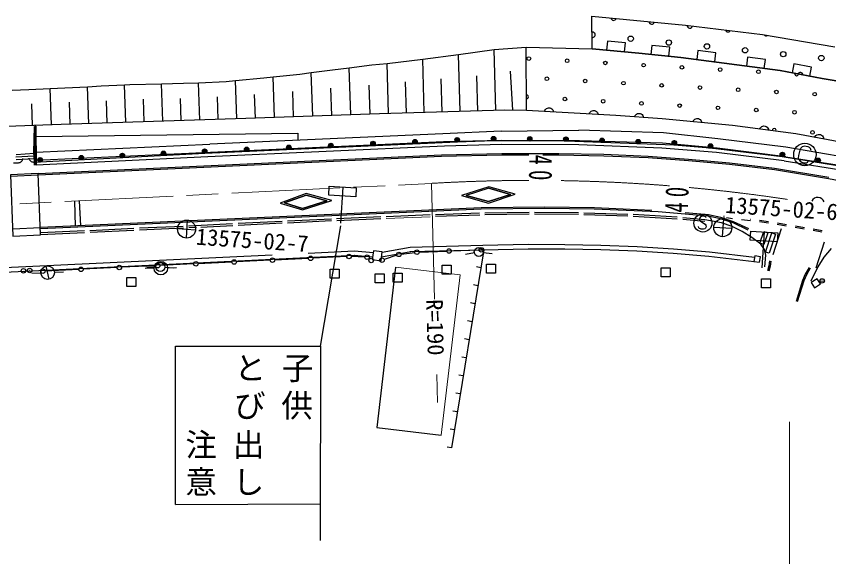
# Model space of a CAD drawing. Units: millimetres, scale not verified. Extents: x 40000 to 680000, y 20000 to 380000.
# Drawn here: x 389416 to 479367, y 270689 to 330527 of the extents above; entities that cross this region are included whole.
import ezdxf
from ezdxf.enums import TextEntityAlignment as Align

# ---------------------------------------------------------------- set-up
doc = ezdxf.new("R2010")
doc.units = ezdxf.units.MM
doc.header["$LTSCALE"] = 1000
doc.linetypes.add('CHAIN', pattern=[18.5, 12, -1.5, 3.5, -1.5])
for name, color, linetype, lineweight in [('M-BGD', 7, 'Continuous', 25), ('M-BMK', 2, 'CHAIN', 13), ('M-BMK-ROW', 30, 'Continuous', 25), ('M-BMK-SRVR', 3, 'Continuous', 25), ('M-STR-HTXT', 7, 'Continuous', 13), ('M-STR-STRC', 7, 'Continuous', 25)]:
    doc.layers.add(name, color=color, linetype=linetype, lineweight=lineweight)
doc.styles.add('ＭＳ ゴシック', font='')
doc.styles.get('ＭＳ ゴシック').set_extended_font_data('MS Gothic')

msp = doc.modelspace()

# ---------------------------------------------------------------- linework, layer by layer
at = {"layer": 'M-BGD'}
for p, q in [((453177, 326908), (453135, 330527)), ((453135, 330527), (463492, 329558)), ((463492, 329558), (472047, 328489)), ((472047, 328489), (480039, 327153)), ((438371, 326290), (442318, 326837)), ((442318, 326837), (445856, 327121)), ((442510, 320092), (442318, 326837)), ((445923, 320106), (445856, 327121)), ((445856, 327121), (453177, 326908)), ((453177, 326908), (458358, 326441)), ((458358, 326441), (453177, 326908)), ((430476, 325311), (434424, 325785)), ((434424, 325785), (438371, 326290)), ((434593, 319867), (434424, 325785)), ((438551, 319980), (438371, 326290)), ((458358, 326441), (463003, 325970)), ((463003, 325970), (458358, 326441)), ((463003, 325970), (473982, 324505)), ((473982, 324505), (463003, 325970)), ((424444, 324588), (426287, 324809)), ((426287, 324809), (428784, 325137)), ((426472, 319613), (426287, 324809)), ((428784, 325137), (430476, 325311)), ((430634, 319754), (430476, 325311)), ((417853, 323813), (420816, 324126)), ((420816, 324126), (422070, 324306)), ((422070, 324306), (424444, 324588)), ((422243, 319462), (422070, 324306)), ((440531, 320036), (440419, 323949)), ((444394, 320115), (444117, 324429)), ((473982, 324505), (478630, 323648)), ((478630, 323648), (473982, 324505)), ((398821, 322807), (401405, 322938)), ((401405, 322938), (401999, 322965)), ((401542, 318761), (401405, 322938)), ((401999, 322965), (405498, 323052)), ((405498, 323052), (407932, 323103)), ((405634, 318895), (405498, 323052)), ((407932, 323103), (409591, 323168)), ((409591, 323168), (412673, 323320)), ((409726, 319029), (409591, 323168)), ((412673, 323320), (413680, 323410)), ((413680, 323410), (416819, 323697)), ((413819, 319164), (413680, 323410)), ((416819, 323697), (417853, 323813)), ((418014, 319310), (417853, 323813)), ((432613, 319811), (432515, 323253)), ((436572, 319923), (436467, 323589)), ((478630, 323648), (483874, 322705)), ((483874, 322705), (478630, 323648)), ((388961, 322326), (390825, 322400)), ((390825, 322400), (393181, 322524)), ((393181, 322524), (394808, 322591)), ((393325, 318489), (393181, 322524)), ((394808, 322591), (397315, 322730)), ((397315, 322730), (398821, 322807)), ((397449, 318627), (397315, 322730)), ((420128, 319386), (420028, 322190)), ((424358, 319537), (424250, 322549)), ((428587, 319688), (428472, 322912)), ((399496, 318694), (399414, 321178)), ((403588, 318828), (403505, 321346)), ((407680, 318962), (407599, 321434)), ((411773, 319097), (411691, 321599)), ((415899, 319235), (415806, 321852)), ((391214, 318414), (391128, 320817)), ((395403, 318560), (395323, 321001)), ((429644, 319726), (414842, 319197)), ((443499, 320121), (429644, 319726)), ((445923, 320106), (443499, 320121)), ((455807, 319538), (445923, 320106)), ((460927, 319160), (455807, 319538)), ((394380, 318527), (381714, 318076)), ((414842, 319197), (394380, 318527)), ((468699, 318415), (460927, 319160)), ((391375, 315460), (391426, 318329)), ((391587, 318352), (391426, 318329)), ((391426, 318329), (391429, 314030)), ((391584, 317216), (420574, 317581)), ((391587, 318352), (391611, 314051)), ((420574, 317581), (420582, 316807)), ((443114, 317816), (436646, 317516)), ((443114, 317816), (451701, 317908)), ((461076, 317627), (451701, 317908)), ((467088, 316965), (461076, 317627)), ((475721, 317515), (468699, 318415)), ((391611, 314051), (391584, 317216)), ((436646, 317516), (410830, 316357)), ((436704, 316628), (410934, 315450)), ((443175, 316755), (436704, 316628)), ((442262, 316720), (438240, 316605)), ((442262, 316720), (442062, 316721)), ((442462, 316726), (442262, 316720)), ((450266, 316681), (442262, 316720)), ((451784, 316736), (443175, 316755)), ((450266, 316681), (450066, 316688)), ((462259, 316260), (450266, 316681)), ((450466, 316680), (450266, 316681)), ((460961, 316460), (451784, 316736)), ((474611, 316019), (467088, 316965)), ((480876, 316542), (475721, 317515)), ((391573, 315462), (410830, 316357)), ((438240, 316605), (410283, 315343)), ((436824, 316153), (410642, 314959)), ((443123, 316311), (436824, 316153)), ((438240, 316605), (438040, 316600)), ((438440, 316614), (438240, 316605)), ((451683, 316286), (443123, 316311)), ((460889, 315920), (451683, 316286)), ((466957, 315450), (460889, 315920)), ((466998, 315917), (460961, 316460)), ((462259, 316260), (462060, 316277)), ((466257, 315914), (462259, 316260)), ((462459, 316253), (462259, 316260)), ((466257, 315914), (466059, 315938)), ((474202, 314981), (466257, 315914)), ((466457, 315897), (466257, 315914)), ((474617, 314963), (466998, 315917)), ((481649, 314824), (474611, 316019)), ((391377, 315038), (389386, 314924)), ((391385, 315324), (389407, 315197)), ((391452, 314531), (391375, 315460)), ((410934, 315450), (391598, 314554)), ((410642, 314959), (391611, 314051)), ((391854, 313111), (436477, 315174)), ((391860, 312961), (436484, 315025)), ((410283, 315343), (392076, 314391)), ((410283, 315343), (410083, 315334)), ((410483, 315353), (410283, 315343)), ((436480, 315175), (443182, 315339)), ((436484, 315025), (443184, 315189)), ((443182, 315339), (449485, 315349)), ((443184, 315189), (446181, 315194)), ((447723, 315196), (449484, 315199)), ((449484, 315199), (454472, 315091)), ((449485, 315349), (454477, 315241)), ((454472, 315091), (459377, 314874)), ((454477, 315241), (459386, 315023)), ((459377, 314874), (463829, 314571)), ((459386, 315023), (463842, 314720)), ((474445, 314509), (466957, 315450)), ((474202, 314981), (474005, 315014)), ((482099, 313680), (474202, 314981)), ((474401, 314958), (474202, 314981)), ((474617, 314963), (481491, 313877)), ((391377, 314755), (389417, 314634)), ((391429, 314030), (391452, 314531)), ((392076, 314391), (391876, 314381)), ((463829, 314571), (468369, 314168)), ((463842, 314720), (468385, 314317)), ((468369, 314168), (473346, 313545)), ((468385, 314317), (473367, 313694)), ((474445, 314509), (481390, 313420)), ((473346, 313545), (479340, 312576)), ((473367, 313694), (479364, 312724)), ((388815, 312830), (391812, 312960)), ((479340, 312576), (490029, 310386)), ((441739, 311642), (438699, 310673)), ((441741, 311486), (439225, 310683)), ((444638, 310815), (441739, 311642)), ((444128, 310805), (441741, 311486)), ((441741, 311486), (444128, 310805)), ((421495, 310888), (418624, 309849)), ((421502, 310731), (419098, 309861)), ((419098, 309861), (421502, 310731)), ((424346, 310120), (421495, 310888)), ((423814, 310108), (421502, 310731)), ((421502, 310731), (423814, 310108)), ((438699, 310673), (441700, 309845)), ((439225, 310683), (441696, 310002)), ((441696, 310002), (439225, 310683)), ((441696, 310002), (444128, 310805)), ((444128, 310805), (441696, 310002)), ((441700, 309845), (444638, 310815)), ((395985, 307299), (395888, 310062)), ((396378, 310086), (396513, 307322)), ((418624, 309849), (421111, 309090)), ((419098, 309861), (421110, 309247)), ((421110, 309247), (419098, 309861)), ((421110, 309247), (423814, 310108)), ((423814, 310108), (421110, 309247)), ((421111, 309090), (424346, 310120)), ((440898, 309315), (392106, 307125)), ((440902, 309165), (392112, 306975)), ((440715, 308723), (435839, 308549)), ((447918, 309385), (440898, 309315)), ((447918, 309235), (440902, 309165)), ((446195, 308807), (441307, 308726)), ((446198, 308607), (441310, 308526)), ((451664, 308566), (446785, 308605)), ((451665, 308766), (446787, 308805)), ((453417, 309304), (447918, 309385)), ((453413, 309154), (447918, 309235)), ((457120, 308387), (452250, 308542)), ((457127, 308587), (452256, 308741)), ((460475, 308860), (453413, 309154)), ((459797, 309038), (453417, 309304)), ((462599, 308271), (457730, 308562)), ((466029, 308401), (460475, 308860)), ((466050, 308550), (463471, 308763)), ((467426, 308261), (466050, 308550)), ((408342, 307954), (408209, 305968)), ((418842, 307821), (413978, 307572)), ((424307, 308060), (419432, 307838)), ((424316, 307860), (419441, 307638)), ((429775, 308305), (424888, 308093)), ((429784, 308105), (424896, 307893)), ((435247, 308527), (430366, 308323)), ((440722, 308523), (435846, 308350)), ((462587, 308072), (457718, 308363)), ((465646, 307801), (463199, 308024)), ((465664, 308000), (463217, 308223)), ((467487, 307641), (465664, 308000)), ((467386, 308116), (466029, 308401)), ((468775, 307640), (467386, 308116)), ((468832, 307779), (467426, 308261)), ((468679, 307234), (467487, 307641)), ((467702, 308113), (467569, 306127)), ((467810, 308224), (467734, 308233)), ((467820, 308373), (467752, 308381)), ((468729, 308114), (468056, 308194)), ((470445, 306847), (468775, 307640)), ((470509, 306982), (468832, 307779)), ((470714, 307867), (469701, 307988)), ((470732, 308016), (470718, 308017)), ((472682, 307612), (471683, 307751)), ((472702, 307761), (471704, 307900)), ((392066, 307102), (389069, 306972)), ((396975, 306765), (392095, 306536)), ((402432, 307022), (397574, 306789)), ((402442, 306822), (397584, 306590)), ((407906, 307267), (403045, 307062)), ((407914, 307067), (403053, 306862)), ((407283, 307027), (409269, 306894)), ((413367, 307534), (408496, 307288)), ((409388, 307133), (408506, 307089)), ((413377, 307334), (409851, 307156)), ((418852, 307621), (413988, 307372)), ((466643, 307186), (468628, 307053)), ((469789, 306679), (468679, 307234)), ((473212, 304137), (474129, 307017)), ((474666, 307303), (473670, 307471)), ((474691, 307451), (473695, 307619)), ((476656, 306966), (475642, 307142)), ((476682, 307114), (475668, 307290)), ((478612, 306617), (477626, 306793)), ((478638, 306764), (477652, 306940)), ((396984, 306565), (392105, 306337)), ((470845, 306031), (469789, 306679)), ((471851, 305280), (470845, 306031)), ((471747, 305417), (472163, 306706)), ((472222, 306649), (471956, 302668)), ((472163, 306706), (472605, 306564)), ((472605, 306564), (472189, 305274)), ((472379, 304424), (473071, 306548)), ((473478, 306416), (472786, 304292)), ((473071, 306548), (473478, 306416)), ((429916, 304396), (433025, 304966)), ((433025, 304966), (441080, 305170)), ((441080, 305170), (446098, 305286)), ((446098, 305286), (450140, 305261)), ((450140, 305261), (454140, 305201)), ((454140, 305201), (458143, 305050)), ((458143, 305050), (462167, 304792)), ((472189, 305274), (471747, 305417)), ((472239, 304718), (471851, 305280)), ((478858, 305510), (477940, 302631)), ((351902, 300474), (426896, 304063)), ((353076, 301031), (417753, 304126)), ((421729, 304316), (426872, 304562)), ((426827, 304064), (428874, 303880)), ((426872, 304562), (428919, 304378)), ((428951, 304574), (428835, 303579)), ((429924, 304461), (428951, 304574)), ((429808, 303465), (429924, 304461)), ((429856, 303877), (433115, 304475)), ((431541, 304080), (430149, 303607)), ((432026, 304191), (433526, 304379)), ((433037, 304467), (441092, 304670)), ((434024, 304419), (437088, 304527)), ((437588, 304545), (440652, 304653)), ((441174, 304683), (437605, 282754)), ((440136, 304342), (439154, 304156)), ((441174, 304683), (440681, 304764)), ((441092, 304670), (446102, 304786)), ((441124, 304373), (442116, 304250)), ((446102, 304786), (450132, 304762)), ((450132, 304762), (454122, 304701)), ((454122, 304701), (458117, 304551)), ((458117, 304551), (462126, 304294)), ((462126, 304294), (466107, 303960)), ((462167, 304792), (466157, 304458)), ((466157, 304458), (471152, 303866)), ((472406, 304089), (472239, 304718)), ((472295, 302786), (472406, 304089)), ((472786, 304292), (472379, 304424)), ((479647, 304832), (478823, 303854)), ((413291, 303314), (409553, 303135)), ((417528, 303517), (413790, 303338)), ((421766, 303720), (418028, 303541)), ((426003, 303923), (422265, 303744)), ((428006, 303859), (426503, 303924)), ((428518, 303646), (428454, 303695)), ((428835, 303579), (429808, 303465)), ((466107, 303960), (471094, 303370)), ((471185, 304006), (471086, 303387)), ((471086, 303387), (471705, 303289)), ((471803, 303908), (471185, 304006)), ((471705, 303289), (471803, 303908)), ((472799, 303432), (472729, 302887)), ((472947, 303413), (472875, 302852)), ((478823, 303854), (478171, 302792)), ((390463, 302353), (390656, 302364)), ((396341, 302503), (392602, 302324)), ((393051, 301411), (392725, 302868)), ((400578, 302706), (396840, 302527)), ((404816, 302909), (401078, 302730)), ((404670, 302629), (403670, 302619)), ((404864, 302744), (403864, 302715)), ((409053, 303111), (405315, 302933)), ((405863, 302733), (406861, 302681)), ((406169, 302675), (407167, 302728)), ((431393, 302736), (429322, 284989)), ((440850, 302690), (440356, 302770)), ((472729, 302887), (472595, 302326)), ((472875, 302852), (472741, 302291)), ((477191, 302698), (476774, 301974)), ((477321, 302623), (476911, 301913)), ((478171, 302792), (477389, 301206)), ((392139, 302100), (391140, 302048)), ((393637, 302177), (394636, 302227)), ((476774, 301974), (476472, 301289)), ((476911, 301913), (476609, 301228)), ((478071, 301469), (477425, 301054)), ((478444, 300888), (478071, 301469)), ((440525, 300696), (440032, 300776)), ((476472, 301289), (475742, 298964)), ((476615, 301244), (475885, 298919)), ((477425, 301054), (477797, 300473)), ((477797, 300473), (478444, 300888)), ((478384, 301243), (478880, 301209)), ((440201, 298703), (439707, 298783)), ((439876, 296709), (439383, 296789)), ((439552, 294716), (439058, 294796)), ((439228, 292722), (438734, 292802)), ((438903, 290728), (438410, 290809)), ((438579, 288735), (438085, 288815)), ((438254, 286741), (437761, 286822)), ((429322, 284989), (436475, 284155)), ((437930, 284748), (437436, 284828)), ((437605, 282754), (437112, 282835))]:
    msp.add_line(p, q, dxfattribs=at)
for points in [[(456763, 326585), (456853, 327581), (454861, 327761), (454771, 326765)], [(461675, 326105), (461776, 327100), (459786, 327302), (459685, 326307)], [(466739, 325472), (466871, 326463), (464889, 326728), (464757, 325736)], [(472229, 324739), (472361, 325731), (470379, 325995), (470246, 325004)], [(477290, 323895), (477471, 324878), (475504, 325241), (475323, 324258)], [(447895, 319993), (447942, 320106), (448007, 320199), (448108, 320304), (448222, 320357), (448341, 320386), (448496, 320377), (448611, 320335), (448717, 320269), (448808, 320153), (448863, 320053), (448894, 319936)], [(452837, 319709), (452883, 319821), (452949, 319915), (453050, 320019), (453163, 320073), (453283, 320101), (453437, 320092), (453553, 320051), (453659, 319984), (453750, 319869), (453804, 319768), (453835, 319651)], [(457869, 319386), (457917, 319497), (457984, 319590), (458087, 319693), (458201, 319745), (458321, 319771), (458475, 319759), (458590, 319716), (458695, 319648), (458784, 319531), (458837, 319429), (458866, 319312)], [(464315, 318835), (464366, 318945), (464435, 319037), (464540, 319137), (464655, 319186), (464776, 319210), (464930, 319195), (465044, 319149), (465147, 319079), (465234, 318960), (465284, 318857), (465311, 318739)], [(471714, 318028), (471768, 318137), (471840, 318226), (471948, 318323), (472065, 318369), (472186, 318389), (472340, 318369), (472452, 318319), (472553, 318246), (472636, 318124), (472683, 318020), (472706, 317901)], [(477807, 317121), (477868, 317227), (477945, 317311), (478059, 317402), (478178, 317440), (478300, 317453), (478452, 317424), (478561, 317368), (478658, 317289), (478733, 317163), (478774, 317056), (478790, 316936)], [(477410, 315659), (477392, 315786), (477330, 315893), (477232, 315990), (477103, 316062), (476867, 316124), (476670, 316137), (476442, 316055), (476282, 315916), (476171, 315687), (476015, 315094), (475997, 314828), (476048, 314653), (476190, 314480), (476395, 314374), (476625, 314314), (476805, 314286), (476910, 314317), (477015, 314373), (477074, 314448)], [(390098, 314794), (390092, 314701), (390068, 314597), (390018, 314495), (389964, 314427), (389887, 314358), (389797, 314308), (389711, 314281), (389624, 314269), (389124, 314244)], [(391876, 314381), (391377, 314354), (391276, 314359), (391185, 314379), (391093, 314425), (391015, 314481), (390945, 314560), (390893, 314642), (390863, 314743), (390851, 314828)], [(465788, 308259), (465737, 308323), (465665, 308363), (465561, 308390), (465406, 308400), (465274, 308374), (465160, 308306), (465087, 308201), (465075, 308087), (465075, 308011), (465108, 307909), (465174, 307849), (465697, 307499), (465751, 307405), (465782, 307277), (465764, 307158), (465723, 307066), (465647, 306981), (465489, 306946), (465260, 306962), (465161, 306983), (465069, 307035), (464995, 307115), (464932, 307234)]]:
    msp.add_lwpolyline(points, dxfattribs=at)
for points in [[(388763, 312970), (389048, 306186), (392105, 306337), (391854, 313111)], [(470726, 306749), (473719, 306549), (473652, 305551), (470659, 305751)]]:
    msp.add_lwpolyline(points, close=True, dxfattribs=at)
for centre, radius in [((457441, 328042), 298), ((461662, 327614), 298), ((465883, 327186), 298), ((470104, 326758), 298), ((474325, 326330), 298), ((446168, 325844), 199), ((450404, 325601), 199), ((478546, 325902), 298), ((454639, 325357), 199), ((458875, 325113), 199), ((463111, 324870), 199), ((467346, 324626), 199), ((471582, 324382), 199), ((448164, 323605), 199), ((452400, 323361), 199), ((456635, 323117), 199), ((460871, 322874), 199), ((465107, 322630), 199), ((469342, 322386), 199), ((473578, 322143), 199), ((477813, 321899), 199), ((450160, 321365), 199), ((454396, 321122), 199), ((458631, 320878), 199), ((462867, 320634), 199), ((467103, 320390), 199), ((471338, 320147), 199), ((475574, 319903), 199), ((477570, 317663), 199), ((428910, 316433), 249), ((428910, 316433), 220), ((433569, 316643), 249), ((433569, 316643), 220), ((433569, 316643), 191), ((433569, 316643), 161), ((433569, 316643), 132), ((433569, 316643), 97.5), ((433569, 316643), 67.5), ((433569, 316643), 38.8), ((433569, 316643), 7.5), ((438229, 316854), 249), ((438233, 316854), 249), ((438229, 316854), 220), ((438233, 316854), 220), ((438229, 316854), 191), ((438233, 316854), 191), ((438229, 316854), 161), ((438233, 316854), 161), ((438229, 316854), 132), ((438233, 316854), 132), ((438229, 316854), 97.5), ((438233, 316854), 97.5), ((438229, 316854), 67.5), ((438233, 316854), 67.5), ((438229, 316854), 38.8), ((438233, 316854), 38.8), ((438229, 316854), 7.5), ((438233, 316854), 7.5), ((442255, 316969), 249), ((442263, 316969), 249), ((442255, 316969), 220), ((442263, 316969), 220), ((442255, 316969), 191), ((442263, 316969), 191), ((442255, 316969), 161), ((442263, 316969), 161), ((442255, 316969), 132), ((442263, 316969), 132), ((442255, 316969), 97.5), ((442263, 316969), 97.5), ((442255, 316969), 67.5), ((442263, 316969), 67.5), ((442255, 316969), 38.8), ((442263, 316969), 38.8), ((442255, 316969), 7.5), ((442263, 316969), 7.5), ((446265, 316949), 249), ((446265, 316949), 220), ((446265, 316949), 191), ((446265, 316949), 161), ((446265, 316949), 132), ((446265, 316949), 97.5), ((446265, 316949), 67.5), ((446265, 316949), 38.8), ((446265, 316949), 7.5), ((450267, 316929), 249), ((450275, 316929), 249), ((450267, 316929), 220), ((450275, 316929), 220), ((450267, 316929), 191), ((450275, 316929), 191), ((450267, 316929), 161), ((450275, 316929), 161), ((450267, 316929), 132), ((450275, 316929), 132), ((450267, 316929), 97.5), ((450275, 316929), 97.5), ((450267, 316929), 67.5), ((450275, 316929), 67.5), ((450267, 316929), 38.8), ((450275, 316929), 38.8), ((450267, 316929), 7.5), ((450275, 316929), 7.5), ((454272, 316789), 249), ((454272, 316789), 220), ((454272, 316789), 191), ((454272, 316789), 161), ((454272, 316789), 132), ((454272, 316789), 97.5), ((454272, 316789), 67.5), ((454272, 316789), 38.8), ((454272, 316789), 7.5), ((458270, 316649), 249), ((458270, 316649), 220), ((458270, 316649), 191), ((458270, 316649), 161), ((458270, 316649), 132), ((458270, 316649), 97.5), ((458270, 316649), 67.5), ((458270, 316649), 38.8), ((458270, 316649), 7.5), ((462268, 316508), 249), ((462280, 316507), 249), ((462268, 316508), 220), ((462280, 316507), 220), ((462268, 316508), 191), ((462280, 316507), 191), ((462268, 316508), 161), ((462280, 316507), 161), ((462268, 316508), 132), ((462280, 316507), 132), ((410270, 315591), 249), ((410272, 315591), 249), ((410270, 315591), 220), ((410272, 315591), 220), ((410270, 315591), 191), ((410272, 315591), 191), ((410270, 315591), 161), ((410272, 315591), 161), ((414931, 315802), 249), ((414931, 315802), 220), ((414931, 315802), 191), ((414931, 315802), 161), ((414931, 315802), 132), ((414931, 315802), 97.5), ((414931, 315802), 67.5), ((414931, 315802), 38.8), ((414931, 315802), 7.5), ((419591, 316012), 249), ((419591, 316012), 220), ((419591, 316012), 191), ((419591, 316012), 161), ((419591, 316012), 132), ((419591, 316012), 97.5), ((419591, 316012), 67.5), ((419591, 316012), 38.8), ((419591, 316012), 7.5), ((424250, 316223), 249), ((424250, 316223), 220), ((424250, 316223), 191), ((424250, 316223), 161), ((424250, 316223), 132), ((424250, 316223), 97.5), ((424250, 316223), 67.5), ((424250, 316223), 38.8), ((424250, 316223), 7.5), ((428910, 316433), 191), ((428910, 316433), 161), ((428910, 316433), 132), ((428910, 316433), 97.5), ((428910, 316433), 67.5), ((428910, 316433), 38.8), ((428910, 316433), 7.5), ((462268, 316508), 97.5), ((462280, 316507), 97.5), ((462268, 316508), 67.5), ((462280, 316507), 67.5), ((462268, 316508), 38.8), ((462280, 316507), 38.8), ((462268, 316508), 7.5), ((462280, 316507), 7.5), ((466279, 316162), 249), ((466286, 316162), 249), ((466279, 316162), 220), ((466286, 316162), 220), ((466279, 316162), 191), ((466286, 316162), 191), ((466279, 316162), 161), ((466286, 316162), 161), ((466279, 316162), 132), ((466286, 316162), 132), ((466279, 316162), 97.5), ((466286, 316162), 97.5), ((466279, 316162), 67.5), ((466286, 316162), 67.5), ((466279, 316162), 38.8), ((466286, 316162), 38.8), ((466279, 316162), 7.5), ((466286, 316162), 7.5), ((476728, 315224), 1244), ((392063, 314639), 249), ((392063, 314639), 220), ((392063, 314639), 191), ((396615, 314877), 249), ((396615, 314877), 220), ((396615, 314877), 191), ((396615, 314877), 161), ((396615, 314877), 132), ((396615, 314877), 97.5), ((396615, 314877), 67.5), ((396615, 314877), 38.8), ((396615, 314877), 7.5), ((401166, 315115), 249), ((401166, 315115), 220), ((401166, 315115), 191), ((401166, 315115), 161), ((401166, 315115), 132), ((401166, 315115), 97.5), ((401166, 315115), 67.5), ((401166, 315115), 38.8), ((401166, 315115), 7.5), ((405718, 315353), 249), ((405718, 315353), 220), ((405718, 315353), 191), ((405718, 315353), 161), ((405718, 315353), 132), ((405718, 315353), 97.5), ((405718, 315353), 67.5), ((405718, 315353), 38.8), ((405718, 315353), 7.5), ((410270, 315591), 132), ((410272, 315591), 132), ((410270, 315591), 97.5), ((410272, 315591), 97.5), ((410270, 315591), 67.5), ((410272, 315591), 67.5), ((410270, 315591), 38.8), ((410272, 315591), 38.8), ((410270, 315591), 7.5), ((410272, 315591), 7.5), ((474231, 315228), 249), ((474242, 315227), 249), ((474231, 315228), 220), ((474242, 315227), 220), ((474231, 315228), 191), ((474242, 315227), 191), ((474231, 315228), 161), ((474242, 315227), 161), ((474231, 315228), 132), ((474242, 315227), 132), ((474231, 315228), 97.5), ((474242, 315227), 97.5), ((474231, 315228), 67.5), ((474242, 315227), 67.5), ((474231, 315228), 38.8), ((474242, 315227), 38.8), ((474231, 315228), 7.5), ((474242, 315227), 7.5), ((392063, 314639), 161), ((392063, 314639), 132), ((392063, 314639), 97.5), ((392063, 314639), 67.5), ((392063, 314639), 38.8), ((392063, 314639), 7.5), ((478191, 314576), 249), ((478191, 314576), 220), ((478191, 314576), 191), ((478191, 314576), 161), ((478191, 314576), 132), ((478191, 314576), 97.5), ((478191, 314576), 67.5), ((478191, 314576), 38.8), ((478191, 314576), 7.5), ((465435, 307636), 995), ((408276, 306961), 995), ((467636, 307120), 995), ((426253, 303935), 249), ((428256, 303848), 249), ((431778, 304160), 249), ((431778, 304160), 249), ((433774, 304410), 249), ((437338, 304536), 249), ((440627, 304435), 498), ((440901, 304662), 249), ((405420, 302636), 746), ((405065, 302921), 249), ((405363, 302759), 498), ((409303, 303123), 249), ((413540, 303326), 249), ((417778, 303529), 249), ((422016, 303732), 249), ((428715, 303493), 249), ((429912, 303526), 249), ((390213, 302338), 249), ((390213, 302338), 7.5), ((390905, 302378), 249), ((390905, 302378), 7.5), ((392353, 302312), 249), ((392888, 302139), 746), ((396590, 302515), 249), ((400828, 302718), 249), ((478632, 301226), 249)]:
    msp.add_circle(centre, radius, dxfattribs=at)
for centre, radius, start, end in [((455544, 330367), 298, 187.12986, 342.17921), ((459765, 329939), 298, 180.72277, 348.58629), ((463986, 329511), 298, 175.57453, 350.17109), ((453220, 328470), 298, 258.88144, 102.45436), ((468207, 329083), 298, 195.13132, 330.6143), ((472428, 328655), 298, 219.90361, 301.12122), ((475817, 324139), 199, 161.60654, 357.47987), ((476221, 324006), 298, 6.11769, 152.96873), ((445924, 321609), 199, 266.16011, 94.94056), ((473334, 317907), 199, 327.15695, 198.24542)]:
    msp.add_arc(centre, radius, start, end, dxfattribs=at)
at = {"layer": 'M-BMK'}
msp.add_line((339360, 307259), (435375, 312020), dxfattribs=at)
for start, end in [(90.1358, 93.38153), (85.42784, 89.08032), (81.46659, 84.77447)]:
    msp.add_arc((446597, 122356), 190000, start, end, dxfattribs=at)
at = {"layer": 'M-BMK-ROW'}
for points in [[(424154, 301522), (424154, 302522), (425154, 302522), (425154, 301522)], [(436554, 301973), (436554, 302973), (437554, 302973), (437554, 301973)], [(441465, 302084), (441465, 303084), (442465, 303084), (442465, 302084)], [(460811, 301675), (460811, 302675), (461811, 302675), (461811, 301675)], [(401672, 300612), (401672, 301612), (402672, 301612), (402672, 300612)], [(429163, 301020), (429163, 302020), (430163, 302020), (430163, 301020)], [(431146, 301095), (431146, 302095), (432146, 302095), (432146, 301095)], [(471905, 300471), (471905, 301471), (472905, 301471), (472905, 300471)]]:
    msp.add_lwpolyline(points, close=True, dxfattribs=at)
at = {"layer": 'M-BMK-SRVR'}
msp.add_arc((478146, 309718), 746, 20.80717, 151.59283, dxfattribs=at)
at = {"layer": 'M-STR-HTXT'}
for p, q in [((435375, 312020), (435736, 299202)), ((435256, 308327), (430374, 308123)), ((438546, 301902), (431393, 302736)), ((436475, 284155), (438546, 301902)), ((435971, 290872), (436058, 287770)), ((475019, 257800), (475019, 285632))]:
    msp.add_line(p, q, dxfattribs=at)
at = {"layer": 'M-STR-STRC'}
for p, q in [((425567, 311616), (425300, 307635)), ((423091, 293988), (425336, 307327)), ((407038, 276490), (407041, 293988)), ((407041, 293988), (423091, 293988)), ((423091, 293988), (423048, 272502)), ((407038, 276490), (423056, 276548))]:
    msp.add_line(p, q, dxfattribs=at)
msp.add_lwpolyline([(424070, 311717), (427064, 311516), (426997, 310518), (424004, 310719)], close=True, dxfattribs=at)

# ---------------------------------------------------------------- texts
at = {"layer": 'M-BGD', "style": 'ＭＳ ゴシック'}
for s, p in [('13575-02-6', (467809, 308211)), ('13575-02-7', (409226, 304692))]:
    msp.add_text(s, height=1833, rotation=356.2, dxfattribs=at).set_placement(p, align=Align.BOTTOM_LEFT)
at = {"layer": 'M-BGD', "char_height": 2566, "attachment_point": 7, "style": 'ＭＳ ゴシック'}
for insert, rotation in [((446181, 315215), 269.3), ((463788, 308750), 87.7)]:
    msp.add_mtext('\\T1.5;\\W0.65;40', dxfattribs=dict(at, insert=insert, rotation=rotation))
at = {"layer": 'M-STR-HTXT', "style": 'ＭＳ ゴシック'}
msp.add_text('R=190', height=1833, rotation=271.6, dxfattribs=at).set_placement((434251, 299160), align=Align.BOTTOM_LEFT)
at = {"layer": 'M-STR-STRC', "style": 'ＭＳ ゴシック'}
for s, p in [('   と 子', (408331, 289530)), ('\u3000 び 供', (408269, 285377)), ('注 出', (408141, 281039)), ('意 し', (408131, 276918))]:
    msp.add_text(s, height=2566, dxfattribs=at).set_placement(p, align=Align.BOTTOM_LEFT)

doc.saveas('drawing.dxf')
